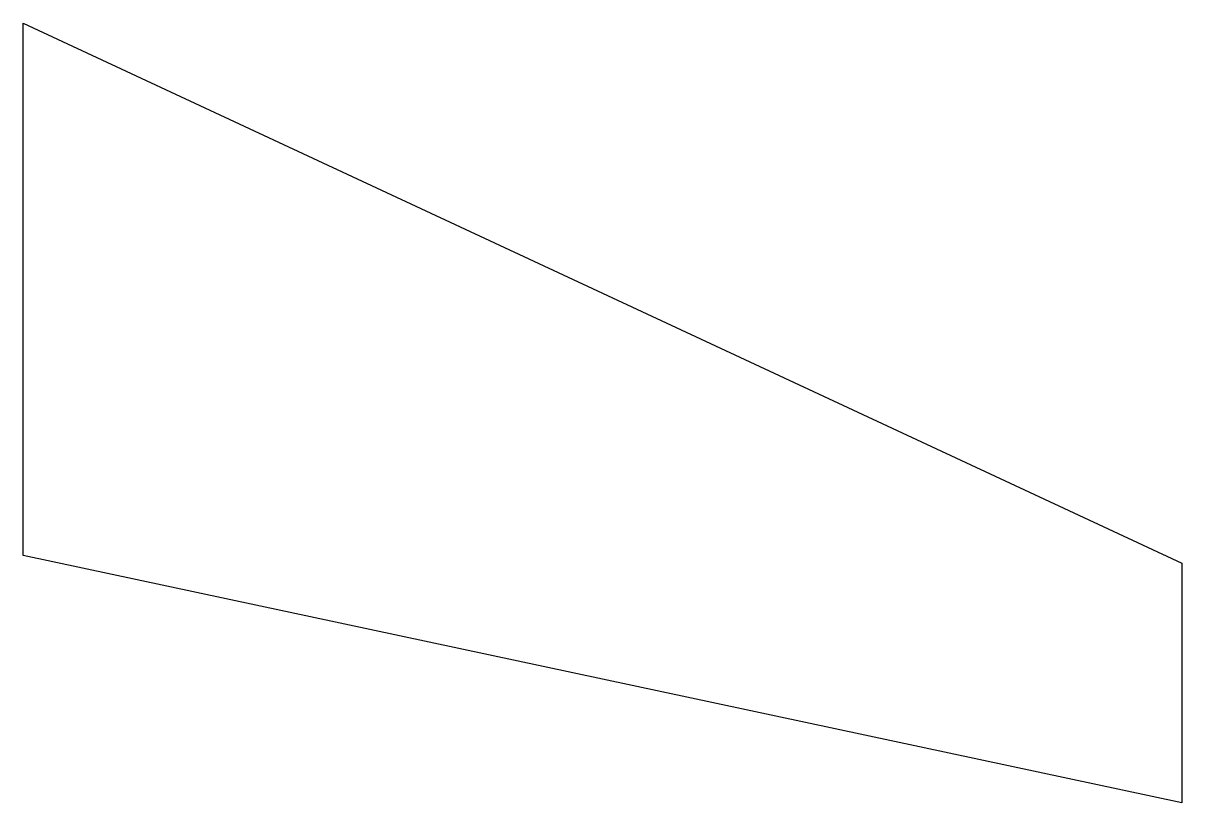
# Model space of a CAD drawing. Header units: millimetres. Extents: x 0 to 374, y -80 to 172.
import ezdxf

# ---------------------------------------------------------------- set-up
doc = ezdxf.new("R2010")
doc.units = ezdxf.units.MM
doc.layers.get('0').update_dxf_attribs({"linetype": 'CONTINUOUS'})

msp = doc.modelspace()

# ---------------------------------------------------------------- linework, layer by layer
for p, q in [((0, 0), (0, 172.14)), ((0, 172.14), (374.42, -2.45)), ((374.42, -79.91), (0, 0)), ((374.42, -2.45), (374.42, -79.91))]:
    msp.add_line(p, q)

doc.saveas('drawing.dxf')
